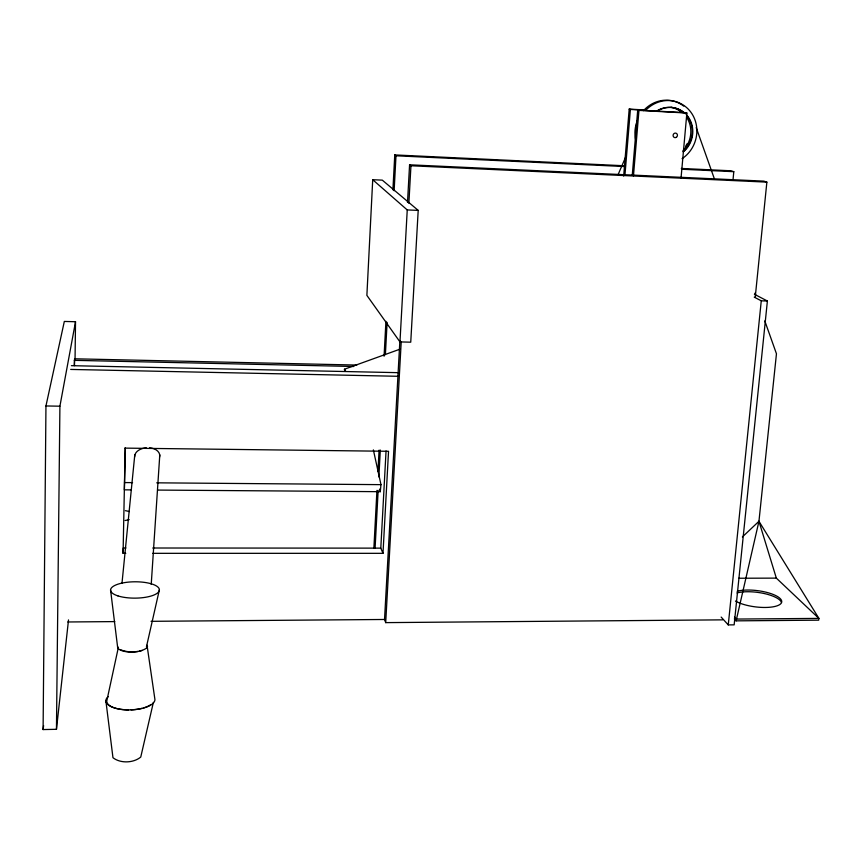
<?xml version="1.0" encoding="UTF-8"?>
<svg xmlns="http://www.w3.org/2000/svg" width="862" height="862" viewBox="0 0 862 862"><rect width="100%" height="100%" fill="white"/><g stroke="black" fill="none" stroke-linecap="round" stroke-linejoin="round"><path stroke-width="1.29" d="M68.518 619.918L56.461 729.306L43.1 729.564L45.955 405.959L64.327 321.44L75.522 321.731L75.048 359.379M56.461 729.306L59.909 406.196L75.522 321.731M74.251 365.65L74.574 358.797L356.814 365.057M74.488 365.531L74.563 360.144M125.777 553.329L123.083 553.329L125.184 447.701M125.346 448.208L124.365 489.832L131.056 489.885M123.083 553.329L123.244 547.984L125.927 547.984M372.718 179.716L366.878 295.375L399.968 341.912L410.743 342.182L418.199 210.382L382.297 180.136L372.718 179.716L407.241 209.94L418.199 210.382M399.979 349.175L344.444 369.216L344.746 371.242M373.882 548.103L376.942 490.403M377.944 471.622L379.086 450.147M384.075 356.211L385.928 321.321M392.91 189.812L394.764 154.923L624.799 165.784M375.089 548.135L378.159 490.359M378.881 476.923L380.314 450.05M385.389 354.648L387.113 322.399M394.128 190.717L395.992 155.785L394.764 154.923M152.714 553.329L382.987 553.329L380.799 548.135L386.057 450.955M382.987 553.329L388.536 451.289L125.13 448.121M399.893 340.533L384.527 619.541L385.702 622.623L722.647 619.853M407.51 202.365L409.579 164.804L763.829 181.128L766.868 182.13L755.231 297.25M399.968 341.912L407.241 209.94M385.702 622.623L401.218 341.794M408.868 203.389L410.948 165.763L409.579 164.804M151.227 584.404L159.782 454.942C158.942 450.255 153.824 448.218 149.6 447.787M623.668 176.042L629.195 109.097L645.315 109.991M624.939 175.245L630.391 109.442L629.195 109.097M632.245 175.492L637.718 110.034L685.527 112.674L686.874 113.041L681.012 178.305M633.451 176.02L638.957 110.39L637.718 110.034M134.591 457.043C134.504 451.085 141.217 448.218 146.303 447.777M159.578 457.097L159.782 454.942M733.023 179.738L733.799 171.689L731.073 170.795L681.303 168.446M121.973 583.369L134.784 454.888M157.854 490.079L380.261 491.685L380.972 484.649L373.365 449.889M754.401 294.276L767.395 301.01L734.155 624.853L728.261 624.896L761.265 300.816L754.25 297.142M742.387 536.951L758.948 521.294L818.9 618.388L818.695 620.166L736.105 620.856L758.948 521.294L776.457 353.776L764.799 320.923M43.1 729.564L43.606 725.599M118.406 647.211L106.78 701.032A24.093 9.504 -2.3 0 0 130.733 709.9A24.093 9.504 -2.3 0 0 154.923 699.491L147.025 645.175M146.454 646.791L159.384 589.748M153.371 702.411L140.754 757.062C133.427 763.107 120.497 763.613 112.965 757.709L105.854 700.623M147.542 646.457L147.057 647.761C139.59 653.18 128.643 652.911 120.292 649.679M618.129 174.555L625.575 157.25M139.181 651.23L142.208 650.401M138.006 651.413C131.326 652.232 123.341 652.814 117.771 648.407L110.562 589.953M67.786 621.976L114.797 621.599M151.055 621.319L384.732 619.476M738.777 578.24L776.339 578.122L818.9 618.388L736.288 619.067L734.499 617.127M152.757 548.006L380.799 548.135M124.494 482.569L132.554 482.634M156.722 482.828L380.972 484.649M45.955 405.959L59.909 406.196M74.315 360.348L353.732 366.49M71.395 365.671L398.082 372.664M70.695 369.432L398.276 376.295M761.265 300.816L767.395 301.01M395.992 155.785L623.872 166.517M681.519 169.232L733.799 171.689M410.948 165.763L766.868 182.13M630.391 109.442L644.787 110.239M638.957 110.39L686.874 113.041M734.316 618.916L736.105 620.856M344.444 369.216L345.543 370.994M721.16 617.073L728.261 624.896M696.205 127.619L714.587 179.425M754.94 293.134L755.834 295.655M758.948 521.294L776.339 578.122M379.7 489.099L380.261 491.685M736.999 592.937A25.515 8.211 7.2 0 1 763.829 593.444A25.515 8.211 7.2 0 1 781.446 602.484M737.182 591.224A25.526 8.189 7.1 0 1 774.55 595.028A25.526 8.189 7.1 0 1 772.449 606.934A25.526 8.189 7.1 0 1 735.448 601.029M129.171 519.592A19.309 5.678 0 0 1 125.13 520.497M125.389 510.681A19.309 5.678 0 0 1 129.322 511.586M645.821 110.196A31.905 29.965 -68.5 0 1 690.753 112.038A31.905 29.965 -68.5 0 1 682.068 158.694M657.264 111.047A25.364 23.813 -68.5 0 1 685.344 113.633M686.227 114.527A25.364 23.813 -68.5 0 1 683.458 151.82M643.494 110.659A31.808 29.879 -68.6 0 1 683.717 106.123M635.542 139.385A31.808 29.879 -68.6 0 1 637.277 120.755M656.79 110.918A25.343 23.791 -68.5 0 1 683.911 112.674M686.561 115.336A25.343 23.791 -68.5 0 1 682.963 151.669M674.052 107.987A25.785 24.222 -68.5 0 1 681.734 112.383M687.068 143.782A25.785 24.222 -68.5 0 1 685.721 146.109M671.056 107.244A25.828 24.255 -68.5 0 1 682.456 112.566M686.68 117.394A25.828 24.255 -68.5 0 1 683.113 150.505M150.828 704.642A24.061 9.504 -1.3 0 1 143.351 707.971M142.014 708.327A24.061 9.504 -1.3 0 1 131.11 709.814M128.578 709.857A24.061 9.504 -1.3 0 1 108.289 696.582M676.174 137.392A2.295 2.155 -68.2 0 0 676.519 133.448A2.295 2.155 -68.2 0 0 673.103 135.248A2.295 2.155 -68.2 0 0 676.174 137.392M117.911 595.89A24.416 8.178 -0.3 0 0 158.63 591.871A24.416 8.178 -0.3 0 0 128.395 582.119A24.416 8.178 -0.3 0 0 117.911 595.89"/></g></svg>
